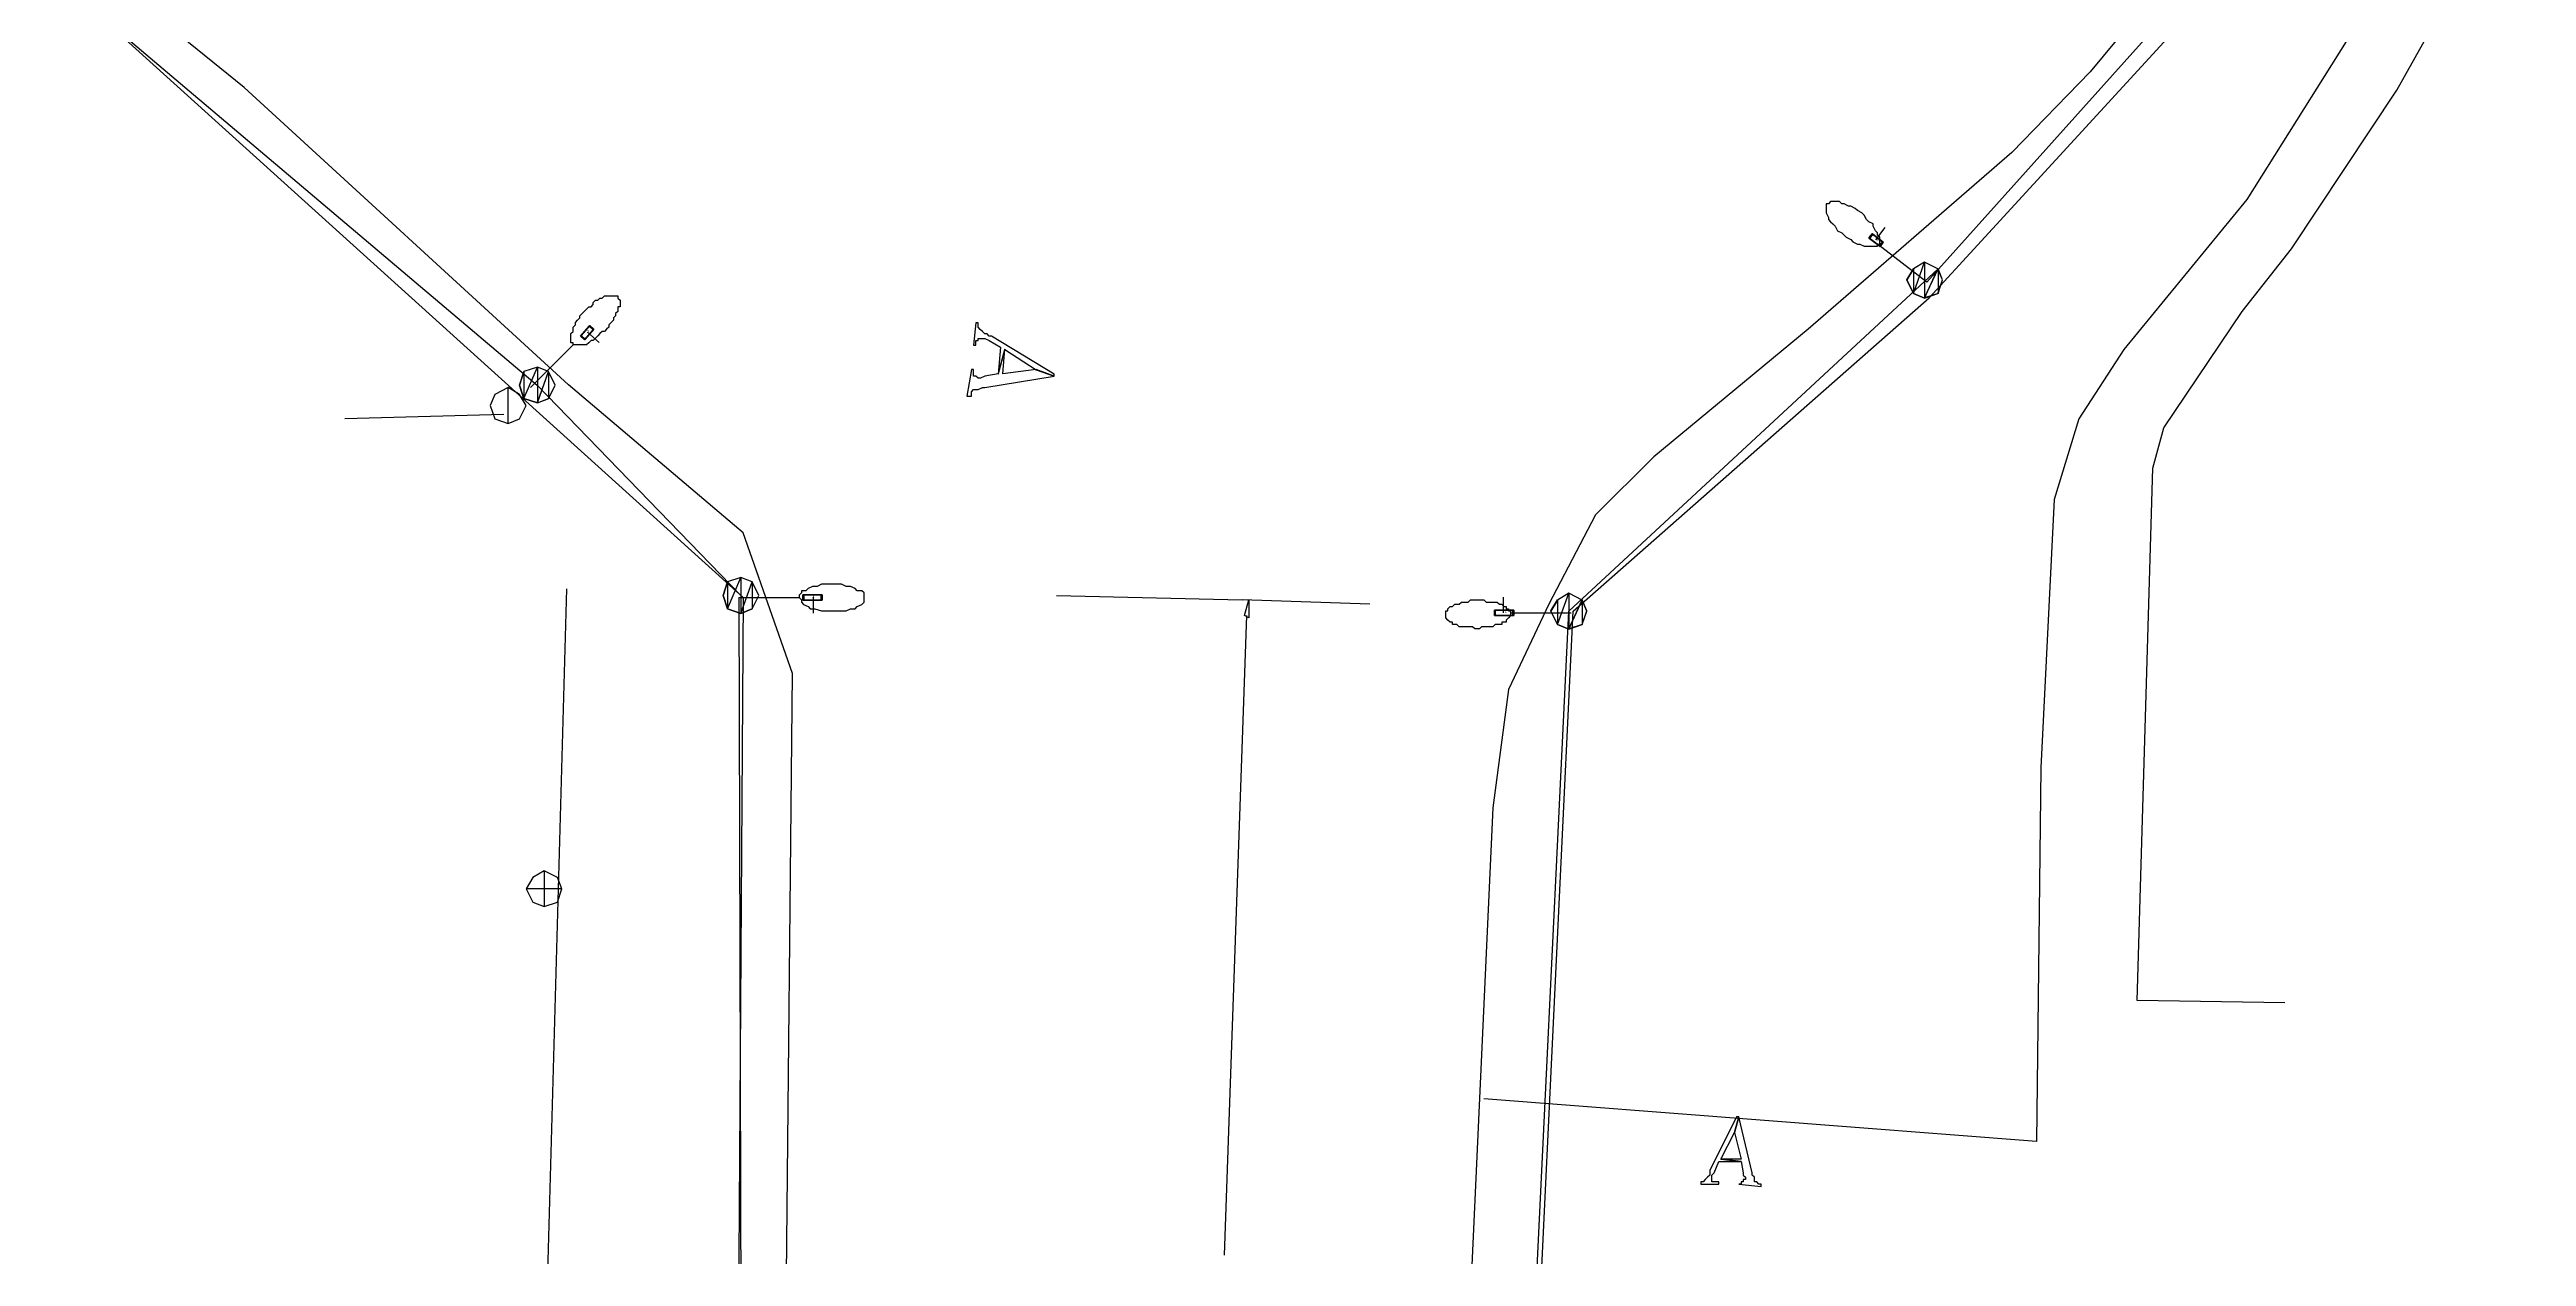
# Model space of a CAD drawing. Extents: x 212106 to 638151, y -1311344 to 1260505.
# Drawn here: x 266319 to 345388, y -381829 to -343295 of the extents above; entities that cross this region are included whole.
import ezdxf

# ---------------------------------------------------------------- set-up
doc = ezdxf.new("R2010")
doc.units = 0
doc.header["$MEASUREMENT"] = 0
for name, color, linetype in [('at_Entity', 7, 'Continuous'), ('DLXLUM01', 3, 'Continuous'), ('DLXLUM02', 6, 'Continuous'), ('DLXLUMEX', 2, 'Continuous'), ('DLXSCENE', 7, 'Continuous')]:
    doc.layers.add(name, color=color, linetype=linetype)

# ---------------------------------------------------------------- blocks, each defined once
blk = doc.blocks.new('*U177')
for p, q in [((-324, 85), (-324, -85)), ((-295, 85), (-324, 85)), ((-324, 85), (-295, 85)), ((265, 85), (-324, 85)), ((-324, -85), (-324, 85)), ((-324, 85), (265, 85)), ((295, 85), (-295, 85)), ((-295, 85), (-295, -85)), ((-295, -85), (-295, 85)), ((-295, 85), (295, 85)), ((295, 85), (265, 85)), ((265, 85), (295, 85)), ((265, -85), (265, 85)), ((265, 85), (265, -85)), ((295, -85), (295, 85)), ((295, 85), (295, -85)), ((-324, -85), (265, -85)), ((-295, -85), (-324, -85)), ((-324, -85), (-295, -85)), ((265, -85), (-324, -85)), ((-295, -85), (295, -85)), ((295, -85), (-295, -85)), ((265, -85), (295, -85)), ((295, -85), (265, -85))]:
    blk.add_line(p, q)
at = {"color": 1}
blk.add_line((-30, 0), (-30, 500), dxfattribs=at)
at = {"layer": 'DLXLUMEX', "color": 7}
blk.add_text('1', height=100, dxfattribs=at).set_placement((0, 0))
blk = doc.blocks.new('*U46')
for p, q in [((294, 86), (-295, 84)), ((-295, 84), (294, 86)), ((-295, 84), (-294, -86)), ((-265, 84), (-295, 84)), ((-294, -86), (-295, 84)), ((-295, 84), (-265, 84)), ((324, 86), (-265, 84)), ((-265, 84), (324, 86)), ((-265, 84), (-265, -86)), ((-265, -86), (-265, 84)), ((295, -84), (294, 86)), ((294, 86), (324, 86)), ((324, 86), (294, 86)), ((294, 86), (295, -84)), ((325, -84), (324, 86)), ((324, 86), (325, -84)), ((-294, -86), (295, -84)), ((295, -84), (-294, -86)), ((-294, -86), (-265, -86)), ((-265, -86), (-294, -86)), ((-265, -86), (325, -84)), ((325, -84), (-265, -86)), ((295, -84), (325, -84)), ((325, -84), (295, -84))]:
    blk.add_line(p, q)
at = {"color": 1}
blk.add_line((30, 0), (31, -500), dxfattribs=at)
at = {"layer": 'DLXLUMEX', "color": 7}
blk.add_text('1', height=100, dxfattribs=at).set_placement((0, 0))
blk = doc.blocks.new('*U80')
for p, q in [((-139, 213), (-242, 78)), ((-242, 78), (-139, 213)), ((-242, 78), (92, -177)), ((-219, 60), (-242, 78)), ((-242, 78), (-219, 60)), ((92, -177), (-242, 78)), ((-115, 195), (-219, 60)), ((-219, 60), (-115, 195)), ((-219, 60), (115, -195)), ((115, -195), (-219, 60)), ((-115, 195), (-139, 213)), ((-139, 213), (-115, 195)), ((195, -42), (-139, 213)), ((-139, 213), (195, -42)), ((219, -60), (-115, 195)), ((-115, 195), (219, -60)), ((92, -177), (195, -42)), ((195, -42), (92, -177)), ((92, -177), (115, -195)), ((115, -195), (92, -177)), ((115, -195), (219, -60)), ((219, -60), (115, -195)), ((219, -60), (195, -42)), ((195, -42), (219, -60))]:
    blk.add_line(p, q)
at = {"color": 1}
blk.add_line((-24, 18), (280, 415), dxfattribs=at)
at = {"layer": 'DLXLUMEX', "color": 7}
blk.add_text('2', height=100, dxfattribs=at).set_placement((0, 0))
blk = doc.blocks.new('*U81')
for p, q in [((73, 215), (-202, -103)), ((-202, -103), (73, 215)), ((92, 237), (-182, -81)), ((-182, -81), (92, 237)), ((-73, -215), (202, 103)), ((202, 103), (-73, -215)), ((-54, -192), (221, 126)), ((221, 126), (-54, -192)), ((73, 215), (92, 237)), ((92, 237), (73, 215)), ((202, 103), (73, 215)), ((73, 215), (202, 103)), ((221, 126), (92, 237)), ((92, 237), (221, 126)), ((202, 103), (221, 126)), ((221, 126), (202, 103)), ((-182, -81), (-202, -103)), ((-202, -103), (-182, -81)), ((-202, -103), (-73, -215)), ((-73, -215), (-202, -103)), ((-182, -81), (-54, -192)), ((-54, -192), (-182, -81)), ((-73, -215), (-54, -192)), ((-54, -192), (-73, -215))]:
    blk.add_line(p, q)
at = {"color": 1}
blk.add_line((19, 23), (398, -304), dxfattribs=at)
at = {"layer": 'DLXLUMEX', "color": 7}
blk.add_text('2', height=100, dxfattribs=at).set_placement((0, 0))
blk = doc.blocks.new('*U97')
for p, q in [((-31611, -379816), (-19827, -366970)), ((-90396, -370470), (-69467, -389389)), ((-42968, -389817), (-31611, -379816)), ((-69467, -389389), (-69754, -433250)), ((-45111, -434388), (-42968, -389817))]:
    blk.add_line(p, q)

msp = doc.modelspace()

# ---------------------------------------------------------------- linework, layer by layer
at = {"layer": 'at_Entity', "color": 0}
for p, q in [((272534, -344509), (258963, -333506)), ((341245, -344587), (345388, -337227)), ((335532, -339079), (331460, -344011)), ((341530, -340012), (336459, -348088)), ((282891, -354003), (272534, -344509)), ((331460, -344011), (328961, -346578)), ((337888, -349660), (341245, -344587)), ((328961, -346578), (322461, -352227)), ((323032, -348225), (323032, -348293)), ((323104, -348225), (323032, -348225)), ((323032, -348225), (323032, -348225)), ((323032, -348293), (323032, -348368)), ((323032, -348368), (323032, -348435)), ((323032, -348435), (323032, -348510)), ((323032, -348510), (323104, -348653)), ((323175, -348150), (323104, -348225)), ((323104, -348653), (323104, -348720)), ((323247, -348150), (323175, -348150)), ((323390, -348150), (323247, -348150)), ((323461, -348150), (323390, -348150)), ((323532, -348225), (323461, -348150)), ((323604, -348225), (323532, -348225)), ((323747, -348293), (323604, -348225)), ((323818, -348293), (323747, -348293)), ((323961, -348368), (323818, -348293)), ((324033, -348435), (323961, -348368)), ((324175, -348510), (324033, -348435)), ((324247, -348578), (324175, -348510)), ((324318, -348720), (324247, -348578)), ((336459, -348088), (332531, -352873)), ((323104, -348720), (323175, -348795)), ((323175, -348795), (323247, -348863)), ((323247, -348863), (323318, -348938)), ((323318, -348938), (323390, -349080)), ((323390, -349080), (323532, -349148)), ((323532, -349148), (323604, -349223)), ((323604, -349223), (323676, -349290)), ((323676, -349290), (323818, -349365)), ((323818, -349365), (323889, -349433)), ((323889, -349433), (324033, -349508)), ((324390, -348795), (324318, -348720)), ((324533, -348863), (324390, -348795)), ((324533, -348938), (324533, -348863)), ((324604, -349080), (324533, -348938)), ((324675, -349148), (324604, -349080)), ((324675, -349223), (324675, -349148)), ((324746, -349290), (324675, -349223)), ((324746, -349365), (324746, -349290)), ((324746, -349433), (324746, -349365)), ((324746, -349508), (324746, -349433)), ((324033, -349508), (324104, -349508)), ((324104, -349508), (324247, -349575)), ((324247, -349575), (324318, -349575)), ((324318, -349575), (324390, -349575)), ((324390, -349575), (324461, -349575)), ((324461, -349575), (324533, -349575)), ((324533, -349575), (324604, -349575)), ((324604, -349575), (324675, -349575)), ((326246, -350726), (324674, -349513)), ((324675, -349575), (324675, -349508)), ((324675, -349508), (324746, -349508)), ((326175, -350083), (325818, -350300)), ((326175, -350083), (325818, -350300)), ((325818, -351086), (326175, -350083)), ((325818, -351086), (326175, -350083)), ((326175, -350083), (325818, -350300)), ((326175, -350083), (325818, -350300)), ((326175, -350083), (325818, -350300)), ((325818, -351086), (326175, -350083)), ((325818, -351086), (326175, -350083)), ((326175, -350083), (325818, -350300)), ((326603, -350300), (326175, -350083)), ((326603, -350300), (326175, -350083)), ((326175, -350083), (326175, -351229)), ((326175, -350083), (326175, -351229)), ((326603, -350300), (326175, -350083)), ((326603, -350300), (326175, -350083)), ((326603, -350300), (326175, -350083)), ((326175, -350083), (326175, -351229)), ((326175, -350083), (326175, -351229)), ((326603, -350300), (326175, -350083)), ((336317, -351654), (337888, -349660)), ((325818, -350300), (325603, -350652)), ((325818, -350300), (325603, -350652)), ((325818, -350300), (325603, -350652)), ((325818, -350300), (325603, -350652)), ((325603, -350652), (325818, -351086)), ((325603, -350652), (325818, -351086)), ((325603, -350652), (325818, -351086)), ((325603, -350652), (325818, -351086)), ((325604, -350652), (325819, -350293)), ((325604, -350652), (325819, -350293)), ((325819, -351079), (325604, -350652)), ((325819, -351079), (325604, -350652)), ((325818, -350300), (325818, -351086)), ((325818, -350300), (325818, -351086)), ((325819, -350293), (325819, -351079)), ((325819, -350293), (325819, -351079)), ((326175, -351229), (326603, -350300)), ((326175, -351229), (326603, -350300)), ((326176, -351221), (326604, -350293)), ((326176, -351221), (326604, -350293)), ((326746, -350652), (326603, -350300)), ((326746, -350652), (326603, -350300)), ((326746, -350652), (326603, -350300)), ((326746, -350652), (326603, -350300)), ((326603, -351086), (326746, -350652)), ((326603, -351086), (326746, -350652)), ((326603, -351086), (326746, -350652)), ((326603, -351086), (326746, -350652)), ((326747, -350652), (326604, -350293)), ((326604, -350293), (326604, -351079)), ((326604, -350293), (326604, -351079)), ((326747, -350652), (326604, -350293)), ((326604, -350293), (326604, -351079)), ((326604, -350293), (326604, -351079)), ((326604, -351079), (326747, -350652)), ((326604, -351079), (326747, -350652)), ((283247, -351798), (283319, -351723)), ((283247, -351865), (283247, -351798)), ((283319, -351723), (283390, -351655)), ((283390, -351655), (283462, -351581)), ((283462, -351581), (283533, -351513)), ((283533, -351513), (283605, -351513)), ((283605, -351513), (283676, -351438)), ((283676, -351371), (283748, -351296)), ((283676, -351438), (283676, -351371)), ((283748, -351296), (283819, -351296)), ((283819, -351296), (283890, -351229)), ((283890, -351229), (283962, -351229)), ((283962, -351229), (284033, -351154)), ((284033, -351154), (284104, -351154)), ((284104, -351154), (284176, -351154)), ((284176, -351154), (284247, -351154)), ((284247, -351154), (284319, -351154)), ((284319, -351154), (284390, -351154)), ((284390, -351798), (284319, -351865)), ((284390, -351154), (284462, -351154)), ((284462, -351655), (284390, -351723)), ((284390, -351723), (284390, -351798)), ((284462, -351154), (284462, -351229)), ((284462, -351154), (284462, -351154)), ((284462, -351229), (284533, -351296)), ((284533, -351513), (284462, -351513)), ((284462, -351513), (284462, -351581)), ((284462, -351581), (284462, -351655)), ((284533, -351296), (284533, -351371)), ((284533, -351371), (284533, -351438)), ((284533, -351438), (284533, -351513)), ((325818, -351086), (326175, -351229)), ((326175, -351229), (325818, -351086)), ((325818, -351086), (326175, -351229)), ((325818, -351086), (326175, -351229)), ((326175, -351229), (325818, -351086)), ((325818, -351086), (326175, -351229)), ((326175, -351229), (326603, -351086)), ((326175, -351229), (326603, -351086)), ((326175, -351229), (326603, -351086)), ((326175, -351229), (326603, -351086)), ((326175, -351229), (326175, -351229)), ((326175, -351229), (326175, -351229)), ((326175, -351229), (326175, -351229)), ((326604, -351079), (326176, -351221)), ((326604, -351079), (326176, -351221)), ((333816, -355372), (336317, -351654)), ((282961, -352366), (283033, -352299)), ((282961, -352441), (282961, -352366)), ((282961, -352508), (282961, -352441)), ((282961, -352583), (282961, -352508)), ((282961, -352658), (282961, -352583)), ((283033, -352157), (283104, -352082)), ((283033, -352224), (283033, -352157)), ((283033, -352299), (283033, -352224)), ((283104, -352014), (283176, -351940)), ((283104, -352082), (283104, -352014)), ((283176, -351940), (283247, -351865)), ((283605, -352583), (283533, -352658)), ((283676, -352583), (283605, -352583)), ((283748, -352508), (283676, -352583)), ((283819, -352441), (283748, -352508)), ((283890, -352366), (283819, -352441)), ((283962, -352299), (283890, -352366)), ((284033, -352299), (283962, -352299)), ((284104, -352224), (284033, -352299)), ((284176, -352157), (284104, -352224)), ((284247, -352014), (284176, -352082)), ((284176, -352082), (284176, -352157)), ((284319, -351940), (284247, -352014)), ((284319, -351865), (284319, -351940)), ((295889, -352016), (295818, -352733)), ((295961, -352016), (295889, -352016)), ((295889, -352733), (295889, -352584)), ((295889, -352584), (295961, -352584)), ((295961, -352091), (295961, -352016)), ((295961, -352158), (295961, -352091)), ((296032, -352233), (295961, -352158)), ((295961, -352584), (295961, -352517)), ((295961, -352517), (295961, -352517)), ((295961, -352517), (296032, -352517)), ((296103, -352300), (296032, -352233)), ((296032, -352233), (296032, -352233)), ((296032, -352517), (296032, -352517)), ((296032, -352517), (296103, -352517)), ((296175, -352375), (296103, -352300)), ((296103, -352517), (296175, -352517)), ((296246, -352375), (296175, -352375)), ((296175, -352517), (296318, -352584)), ((296318, -352442), (296246, -352375)), ((296389, -352442), (296318, -352442)), ((296318, -352584), (296674, -352801)), ((298389, -353660), (296389, -352442)), ((322461, -352227), (317532, -356296)), ((281891, -353436), (281462, -353578)), ((281891, -353436), (281462, -353578)), ((281462, -354437), (281891, -353436)), ((281462, -354437), (281891, -353436)), ((281891, -353436), (281462, -353578)), ((281891, -353436), (281462, -353578)), ((281891, -353436), (281462, -353578)), ((281462, -354437), (281891, -353436)), ((281462, -354437), (281891, -353436)), ((281891, -353436), (281462, -353578)), ((281676, -354086), (283033, -352726)), ((282248, -353578), (281891, -353436)), ((282248, -353578), (281891, -353436)), ((281891, -353436), (281891, -354578)), ((281891, -353436), (281891, -354578)), ((282248, -353578), (281891, -353436)), ((282248, -353578), (281891, -353436)), ((282248, -353578), (281891, -353436)), ((281891, -353436), (281891, -354578)), ((281891, -353436), (281891, -354578)), ((282248, -353578), (281891, -353436)), ((283033, -352658), (282961, -352658)), ((283033, -352725), (283033, -352658)), ((283104, -352725), (283033, -352725)), ((283176, -352725), (283104, -352725)), ((283247, -352725), (283176, -352725)), ((283319, -352725), (283247, -352725)), ((283390, -352725), (283319, -352725)), ((283462, -352725), (283390, -352725)), ((283533, -352658), (283462, -352725)), ((295818, -352733), (295889, -352733)), ((295889, -352733), (295889, -352733)), ((296674, -352801), (296603, -353660)), ((296603, -353660), (296818, -352875)), ((296819, -352866), (296604, -353650)), ((296747, -353650), (296819, -352866)), ((296818, -352875), (297817, -353518)), ((332531, -352873), (331102, -355084)), ((280961, -354088), (280533, -354305)), ((281318, -354305), (280961, -354088)), ((280961, -355230), (280961, -354088)), ((281318, -354013), (281461, -353588)), ((281318, -354013), (281461, -353588)), ((281461, -354446), (281318, -354013)), ((281461, -354446), (281318, -354013)), ((281462, -353578), (281319, -354011)), ((281462, -353578), (281319, -354011)), ((281462, -353578), (281319, -354011)), ((281462, -353578), (281319, -354011)), ((281319, -354011), (281462, -354437)), ((281319, -354011), (281462, -354437)), ((281319, -354011), (281462, -354437)), ((281319, -354011), (281462, -354437)), ((281461, -353588), (281461, -354446)), ((281461, -353588), (281461, -354446)), ((281462, -353578), (281462, -354437)), ((281462, -353578), (281462, -354437)), ((281889, -354588), (282246, -353588)), ((281889, -354588), (282246, -353588)), ((281891, -354578), (282248, -353578)), ((281891, -354578), (282248, -353578)), ((282461, -354013), (282246, -353588)), ((282246, -353588), (282246, -354446)), ((282246, -353588), (282246, -354446)), ((282461, -354013), (282246, -353588)), ((282246, -353588), (282246, -354446)), ((282246, -353588), (282246, -354446)), ((282246, -354446), (282461, -354013)), ((282246, -354446), (282461, -354013)), ((282462, -354011), (282248, -353578)), ((282462, -354011), (282248, -353578)), ((282462, -354011), (282248, -353578)), ((282462, -354011), (282248, -353578)), ((282248, -354437), (282462, -354011)), ((282248, -354437), (282462, -354011)), ((282248, -354437), (282462, -354011)), ((282248, -354437), (282462, -354011)), ((288462, -358723), (282891, -354003)), ((295748, -353508), (295604, -354367)), ((295819, -353508), (295748, -353508)), ((295748, -354225), (295819, -354150)), ((295748, -354292), (295748, -354225)), ((295819, -353583), (295819, -353508)), ((295819, -353650), (295819, -353583)), ((295819, -353725), (295819, -353650)), ((295890, -353725), (295819, -353725)), ((295819, -354150), (295819, -354150)), ((295819, -354150), (295890, -354150)), ((295961, -353792), (295890, -353725)), ((295890, -354150), (295890, -354150)), ((295890, -354150), (295961, -354150)), ((296033, -353792), (295961, -353792)), ((295961, -353792), (295961, -353792)), ((295961, -354150), (296105, -354083)), ((296176, -353725), (296033, -353792)), ((296105, -354083), (296176, -354083)), ((296604, -353650), (296176, -353725)), ((296176, -353725), (296176, -353725)), ((296176, -354083), (298391, -353725)), ((297819, -353508), (296747, -353650)), ((297817, -353518), (298389, -353728)), ((298391, -353725), (297819, -353508)), ((298389, -353728), (298389, -353660)), ((275748, -355080), (280819, -354938)), ((280533, -354305), (280389, -354663)), ((280389, -354663), (280533, -355088)), ((281533, -354663), (281318, -354305)), ((281318, -355088), (281533, -354663)), ((281462, -354437), (281891, -354578)), ((281891, -354578), (281462, -354437)), ((281462, -354437), (281891, -354578)), ((281462, -354437), (281891, -354578)), ((281891, -354578), (281462, -354437)), ((281462, -354437), (281891, -354578)), ((282246, -354446), (281889, -354588)), ((282246, -354446), (281889, -354588)), ((281891, -354578), (282248, -354437)), ((281891, -354578), (282248, -354437)), ((281891, -354578), (282248, -354437)), ((281891, -354578), (282248, -354437)), ((281891, -354578), (281891, -354578)), ((281891, -354578), (281891, -354578)), ((281891, -354578), (281891, -354578)), ((295604, -354367), (295676, -354367)), ((295676, -354367), (295748, -354367)), ((295748, -354367), (295748, -354292)), ((280533, -355088), (280961, -355230)), ((280961, -355230), (281318, -355088)), ((331102, -355084), (330316, -357658)), ((333460, -356658), (333816, -355372)), ((317532, -356296), (315675, -358154)), ((332960, -373657), (333460, -356658)), ((315675, -358154), (314175, -361005)), ((330316, -357658), (329888, -366227)), ((290033, -363220), (288462, -358723)), ((282818, -360515), (269033, -859640)), ((287962, -360295), (287818, -360726)), ((287962, -360295), (287818, -360726)), ((287962, -360295), (287818, -360726)), ((287962, -360295), (287818, -360726)), ((287819, -360724), (287962, -360294)), ((287819, -360724), (287962, -360294)), ((288390, -360154), (287962, -360295)), ((288390, -360154), (287962, -360295)), ((287962, -361156), (288390, -360154)), ((287962, -361156), (288390, -360154)), ((288390, -360154), (287962, -360295)), ((288390, -360154), (287962, -360295)), ((288390, -360154), (287962, -360295)), ((287962, -361156), (288390, -360154)), ((287962, -361156), (288390, -360154)), ((288390, -360154), (287962, -360295)), ((287962, -360294), (287962, -361147)), ((287962, -360294), (287962, -361147)), ((287962, -360295), (287962, -361156)), ((287962, -360295), (287962, -361156)), ((288747, -360295), (288390, -360154)), ((288747, -360295), (288390, -360154)), ((288390, -360154), (288390, -361297)), ((288390, -360154), (288390, -361297)), ((288747, -360295), (288390, -360154)), ((288747, -360295), (288390, -360154)), ((288747, -360295), (288390, -360154)), ((288390, -360154), (288390, -361297)), ((288390, -360154), (288390, -361297)), ((288747, -360295), (288390, -360154)), ((288390, -361296), (288748, -360294)), ((288390, -361296), (288748, -360294)), ((288390, -361297), (288747, -360295)), ((288390, -361297), (288747, -360295)), ((288962, -360726), (288747, -360295)), ((288962, -360726), (288747, -360295)), ((288962, -360726), (288747, -360295)), ((288962, -360726), (288747, -360295)), ((288962, -360724), (288748, -360294)), ((288748, -360294), (288748, -361147)), ((288748, -360294), (288748, -361147)), ((288962, -360724), (288748, -360294)), ((288748, -360294), (288748, -361147)), ((288748, -360294), (288748, -361147)), ((290534, -360504), (290462, -360579)), ((290676, -360438), (290534, -360504)), ((290819, -360438), (290676, -360438)), ((290962, -360363), (290819, -360438)), ((291105, -360363), (290962, -360363)), ((291248, -360363), (291105, -360363)), ((291462, -360363), (291248, -360363)), ((291605, -360363), (291462, -360363)), ((291748, -360438), (291605, -360363)), ((291891, -360438), (291748, -360438)), ((292033, -360504), (291891, -360438)), ((292105, -360579), (292033, -360504)), ((287818, -360726), (287962, -361156)), ((287818, -360726), (287962, -361156)), ((287818, -360726), (287962, -361156)), ((287818, -360726), (287962, -361156)), ((287962, -361147), (287819, -360724)), ((287962, -361147), (287819, -360724)), ((287962, -361156), (288390, -361297)), ((288390, -361297), (287962, -361156)), ((287962, -361156), (288390, -361297)), ((287962, -361156), (288390, -361297)), ((288390, -361297), (287962, -361156)), ((287962, -361156), (288390, -361297)), ((288319, -360794), (290247, -360794)), ((288748, -361147), (288390, -361296)), ((288748, -361147), (288390, -361296)), ((288390, -361297), (288747, -361156)), ((288390, -361297), (288747, -361156)), ((288390, -361297), (288747, -361156)), ((288390, -361297), (288747, -361156)), ((288390, -361297), (288390, -361297)), ((288390, -361297), (288390, -361297)), ((288390, -361297), (288390, -361297)), ((288747, -361156), (288962, -360726)), ((288747, -361156), (288962, -360726)), ((288747, -361156), (288962, -360726)), ((288747, -361156), (288962, -360726)), ((288748, -361147), (288962, -360724)), ((288748, -361147), (288962, -360724)), ((290319, -360646), (290248, -360720)), ((290248, -360720), (290248, -360794)), ((290248, -360794), (290319, -360861)), ((290462, -360579), (290319, -360579)), ((290319, -360579), (290319, -360646)), ((290319, -360861), (290319, -360935)), ((290319, -360935), (290391, -361009)), ((290391, -361009), (290534, -361076)), ((290534, -361076), (290605, -361150)), ((290605, -361150), (290748, -361150)), ((290748, -361150), (290962, -361217)), ((290962, -361217), (291105, -361217)), ((291105, -361217), (291248, -361217)), ((291248, -361217), (291391, -361217)), ((291391, -361217), (291605, -361217)), ((291605, -361217), (291748, -361217)), ((291748, -361217), (291891, -361150)), ((291891, -361150), (292033, -361150)), ((292033, -361150), (292105, -361076)), ((292248, -360579), (292105, -360579)), ((292105, -361076), (292248, -361009)), ((292319, -360646), (292248, -360579)), ((292248, -361009), (292319, -360935)), ((292319, -360720), (292319, -360646)), ((292319, -360794), (292319, -360720)), ((292319, -360861), (292319, -360794)), ((292319, -360794), (292319, -360794)), ((292319, -360935), (292319, -360861)), ((298461, -360724), (304389, -360865)), ((308461, -361005), (304390, -360864)), ((304461, -361361), (304605, -360864)), ((304605, -360864), (304605, -361435)), ((310890, -361294), (310890, -361220)), ((310890, -361220), (310961, -361220)), ((310890, -361361), (310890, -361294)), ((310961, -361153), (311033, -361079)), ((310961, -361220), (310961, -361153)), ((311033, -361079), (311104, -361079)), ((311104, -361079), (311176, -361005)), ((311176, -361005), (311247, -361005)), ((311247, -361005), (311319, -361005)), ((311319, -361005), (311390, -360938)), ((311390, -360938), (311461, -360938)), ((311461, -360938), (311533, -360938)), ((311533, -360938), (311605, -360938)), ((311605, -360938), (311676, -360864)), ((311676, -360864), (311747, -360864)), ((311747, -360864), (311818, -360864)), ((311818, -360864), (311890, -360864)), ((311890, -360864), (311962, -360864)), ((311962, -360864), (312033, -360864)), ((312033, -360864), (312104, -360864)), ((312104, -360864), (312176, -360938)), ((312176, -360938), (312247, -360938)), ((312247, -360938), (312318, -360938)), ((312318, -360938), (312390, -360938)), ((312390, -360938), (312462, -360938)), ((312462, -360938), (312533, -360938)), ((312533, -360938), (312604, -361005)), ((312604, -361005), (312675, -361005)), ((312675, -361005), (312747, -361079)), ((312747, -361079), (312819, -361079)), ((312819, -361079), (312819, -361153)), ((312819, -361153), (312890, -361153)), ((314175, -361005), (312890, -363726)), ((312890, -361153), (312890, -361220)), ((312890, -361220), (312961, -361220)), ((312961, -361220), (312961, -361294)), ((312961, -361294), (312961, -361361)), ((314889, -361295), (312961, -361295)), ((314461, -360870), (314246, -361226)), ((314461, -360870), (314246, -361226)), ((314461, -360870), (314246, -361226)), ((314461, -360870), (314246, -361226)), ((314246, -361226), (314461, -361656)), ((314246, -361226), (314461, -361656)), ((314246, -361226), (314461, -361656)), ((314246, -361226), (314461, -361656)), ((314247, -361220), (314462, -360864)), ((314247, -361220), (314462, -360864)), ((314462, -361651), (314247, -361220)), ((314462, -361651), (314247, -361220)), ((314818, -360654), (314461, -360870)), ((314818, -360654), (314461, -360870)), ((314461, -361656), (314818, -360654)), ((314461, -361656), (314818, -360654)), ((314818, -360654), (314461, -360870)), ((314818, -360654), (314461, -360870)), ((314818, -360654), (314461, -360870)), ((314461, -361656), (314818, -360654)), ((314461, -361656), (314818, -360654)), ((314818, -360654), (314461, -360870)), ((314461, -360870), (314461, -361656)), ((314461, -360870), (314461, -361656)), ((314462, -360864), (314462, -361651)), ((314462, -360864), (314462, -361651)), ((315246, -360870), (314818, -360654)), ((315246, -360870), (314818, -360654)), ((314818, -360654), (314818, -361797)), ((314818, -360654), (314818, -361797)), ((315246, -360870), (314818, -360654)), ((315246, -360870), (314818, -360654)), ((315246, -360870), (314818, -360654)), ((314818, -360654), (314818, -361797)), ((314818, -360654), (314818, -361797)), ((315246, -360870), (314818, -360654)), ((314818, -361797), (315246, -360870)), ((314818, -361797), (315246, -360870)), ((314819, -361792), (315247, -360864)), ((314819, -361792), (315247, -360864)), ((315389, -361226), (315246, -360870)), ((315389, -361226), (315246, -360870)), ((315389, -361226), (315246, -360870)), ((315389, -361226), (315246, -360870)), ((315246, -361656), (315389, -361226)), ((315246, -361656), (315389, -361226)), ((315246, -361656), (315389, -361226)), ((315246, -361656), (315389, -361226)), ((315390, -361220), (315247, -360864)), ((315247, -360864), (315247, -361651)), ((315247, -360864), (315247, -361651)), ((315390, -361220), (315247, -360864)), ((315247, -360864), (315247, -361651)), ((315247, -360864), (315247, -361651)), ((315247, -361651), (315390, -361220)), ((315247, -361651), (315390, -361220)), ((304533, -361361), (303819, -381791)), ((304605, -361435), (304461, -361361)), ((310890, -361435), (310890, -361361)), ((310890, -361361), (310890, -361361)), ((310961, -361510), (310890, -361435)), ((311033, -361576), (310961, -361510)), ((311104, -361576), (311033, -361576)), ((311104, -361651), (311104, -361576)), ((311176, -361651), (311104, -361651)), ((311247, -361651), (311176, -361651)), ((311319, -361725), (311247, -361651)), ((311390, -361725), (311319, -361725)), ((311461, -361725), (311390, -361725)), ((311533, -361725), (311461, -361725)), ((311605, -361725), (311533, -361725)), ((311676, -361725), (311605, -361725)), ((311747, -361725), (311676, -361725)), ((311818, -361792), (311747, -361725)), ((311890, -361792), (311818, -361792)), ((311962, -361792), (311890, -361792)), ((312033, -361725), (311962, -361792)), ((312104, -361725), (312033, -361725)), ((312176, -361725), (312104, -361725)), ((312247, -361725), (312176, -361725)), ((312318, -361725), (312247, -361725)), ((312390, -361725), (312318, -361725)), ((312462, -361651), (312390, -361725)), ((312533, -361651), (312462, -361651)), ((312604, -361651), (312533, -361651)), ((312675, -361651), (312604, -361651)), ((312747, -361576), (312675, -361576)), ((312675, -361576), (312675, -361651)), ((312819, -361576), (312747, -361576)), ((312890, -361435), (312819, -361510)), ((312819, -361510), (312819, -361576)), ((312961, -361361), (312890, -361435)), ((314461, -361656), (314818, -361797)), ((314818, -361797), (314461, -361656)), ((314461, -361656), (314818, -361797)), ((314461, -361656), (314818, -361797)), ((314818, -361797), (314461, -361656)), ((314461, -361656), (314818, -361797)), ((314818, -361797), (315246, -361656)), ((314818, -361797), (315246, -361656)), ((314818, -361797), (315246, -361656)), ((314818, -361797), (315246, -361656)), ((314818, -361797), (314818, -361797)), ((314818, -361797), (314818, -361797)), ((314818, -361797), (314818, -361797)), ((315247, -361651), (314819, -361792)), ((315247, -361651), (314819, -361792)), ((289605, -406078), (290033, -363220)), ((312890, -363726), (312390, -367510)), ((329888, -366227), (329745, -378155)), ((312390, -367510), (310247, -414152)), ((281747, -369728), (281532, -370089)), ((282104, -369514), (281747, -369728)), ((282532, -369728), (282104, -369514)), ((282104, -369514), (282104, -370656)), ((282675, -370089), (282532, -369728)), ((281532, -370089), (281747, -370516)), ((282675, -370089), (281532, -370089)), ((281747, -370516), (282104, -370656)), ((282104, -370656), (282532, -370516)), ((282104, -370656), (282104, -370656)), ((282532, -370516), (282675, -370089)), ((337674, -373726), (332960, -373657)), ((329745, -378155), (312103, -376799)), ((320174, -377373), (319317, -379086)), ((319674, -378727), (320102, -377871)), ((320102, -377871), (320245, -377373)), ((320245, -377373), (320102, -377871)), ((320102, -377871), (320317, -378727)), ((320245, -377373), (320174, -377373)), ((320674, -379159), (320245, -377373)), ((320317, -378800), (319674, -378727)), ((320317, -378727), (319674, -378727)), ((319674, -378727), (320317, -378800)), ((319102, -379445), (319031, -379445)), ((319031, -379445), (319031, -379518)), ((319031, -379518), (319602, -379518)), ((319174, -379371), (319102, -379445)), ((319102, -379445), (319102, -379445)), ((319245, -379298), (319174, -379371)), ((319174, -379371), (319174, -379371)), ((319317, -379232), (319245, -379298)), ((319245, -379298), (319245, -379298)), ((319317, -379086), (319317, -379159)), ((319317, -379159), (319317, -379232)), ((319388, -379232), (319460, -379159)), ((319388, -379298), (319388, -379232)), ((319388, -379371), (319388, -379298)), ((319388, -379298), (319388, -379298)), ((319388, -379445), (319388, -379371)), ((319388, -379371), (319388, -379371)), ((319460, -379445), (319388, -379445)), ((319460, -379159), (319602, -378800)), ((319531, -379445), (319460, -379445)), ((319460, -379445), (319460, -379445)), ((319602, -379445), (319531, -379445)), ((319602, -378800), (320317, -378800)), ((319602, -379518), (319602, -379445)), ((320317, -379518), (320245, -379518)), ((320245, -379518), (320245, -379518)), ((320245, -379518), (320959, -379591)), ((320317, -378800), (320388, -379159)), ((320388, -379445), (320317, -379445)), ((320317, -379445), (320317, -379518)), ((320388, -379159), (320388, -379159)), ((320388, -379159), (320388, -379232)), ((320388, -379232), (320459, -379298)), ((320459, -379371), (320388, -379371)), ((320388, -379371), (320388, -379445)), ((320459, -379298), (320459, -379371)), ((320674, -379232), (320674, -379159)), ((320745, -379298), (320674, -379232)), ((320745, -379371), (320745, -379298)), ((320745, -379445), (320745, -379371)), ((320745, -379371), (320745, -379371)), ((320817, -379445), (320745, -379445)), ((320745, -379445), (320745, -379445)), ((320888, -379518), (320817, -379445)), ((320959, -379518), (320888, -379518)), ((320888, -379518), (320888, -379518)), ((320959, -379591), (320959, -379518))]:
    msp.add_line(p, q, dxfattribs=at)
at = {"layer": 'at_Entity', "color": 1}
for p, q in [((337389, -338297), (326246, -350727)), ((267533, -341872), (281890, -354011)), ((314818, -361222), (326604, -350293)), ((281890, -354011), (288390, -360729)), ((288319, -360794), (288462, -405076)), ((312676, -405716), (314818, -361222))]:
    msp.add_line(p, q, dxfattribs=at)

# ---------------------------------------------------------------- block references
at = {"layer": 'DLXLUM01'}
for name, p in [('*U46', (290661, -360789)), ('*U177', (312767, -361278))]:
    msp.add_blockref(name, p, dxfattribs=at)
at = {"layer": 'DLXLUM02'}
for name, p in [('*U80', (324639, -349390)), ('*U81', (283470, -352346))]:
    msp.add_blockref(name, p, dxfattribs=at)
at = {"layer": 'DLXSCENE'}
msp.add_blockref('*U97', (357928, 28595), dxfattribs=at)

doc.saveas('drawing.dxf')
